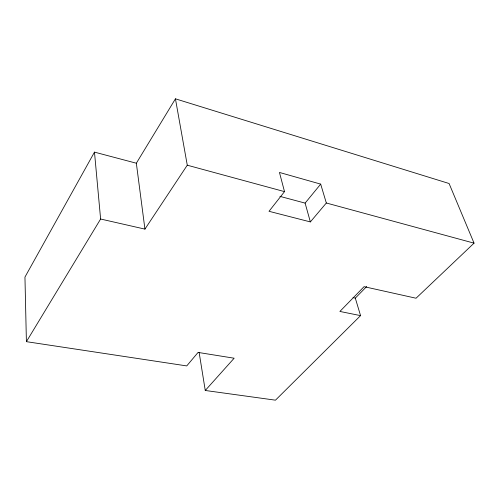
<?xml version="1.0" encoding="UTF-8"?>
<svg xmlns="http://www.w3.org/2000/svg" width="499" height="499" viewBox="0 0 499 499"><rect width="100%" height="100%" fill="white"/><g stroke="black" fill="none" stroke-linecap="round" stroke-linejoin="round"><path stroke-width="0.75" d="M26.403 341.665L100.617 219.024L144.935 229.116L136.339 163.217L94.479 152.126L24.95 277.088L26.403 341.665L186.732 365.917L198.078 352.425L234.15 358.213L205.257 390.48L275.467 400.173L360.559 315.63L355.313 298.128L366.74 286.451M136.339 163.217L175.442 98.827L449.088 183.513L474.05 243.15L416.041 298.227L364.064 286.663L339.894 311.445L360.559 315.63M144.935 229.116L187.275 165.2L175.442 98.827M284.511 191.628L269.017 211.302L310.366 221.918L326.327 202.999L320.682 184.119L279.452 172.448L284.511 191.628L187.275 165.2M310.366 221.918L305.107 203.112L320.682 184.119M353.043 297.641L355.313 298.128M279.902 196.357L305.107 203.112M326.327 202.999L474.05 243.15M199.113 352.319L205.257 390.48M94.479 152.126L100.617 219.024"/></g></svg>
